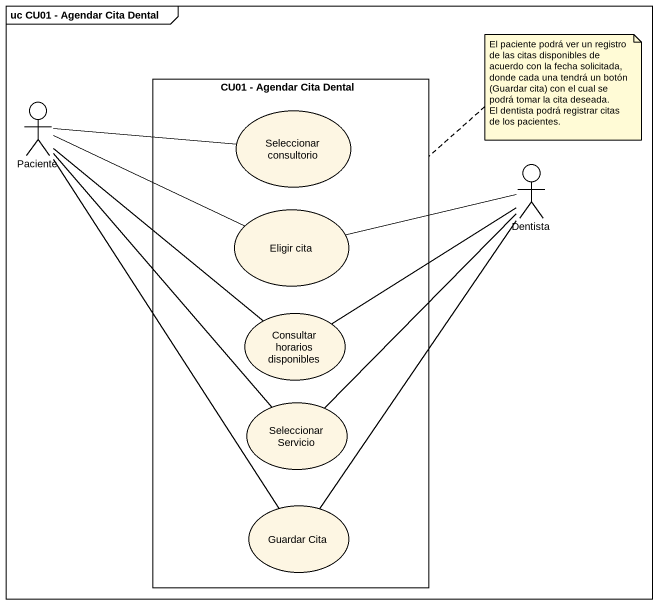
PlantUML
@startuml
mainframe uc CU01 - Agendar Cita Dental
rectangle "CU01 - Agendar Cita Dental" as CU01_Agendar_Cita_Dental {
  usecase "Seleccionar consultorio" as Seleccionar_consultorio
  usecase "Eligir cita" as Eligir_cita
  usecase "Consultar horarios disponibles" as Consultar_horarios
  usecase "Seleccionar Servicio" as Seleccionar_Servicio
  usecase "Guardar Cita" as Guardar_Cita
}
actor Paciente
actor Dentista
Paciente -right- Seleccionar_consultorio
Paciente -right- Eligir_cita
Paciente -- Consultar_horarios
Paciente -- Seleccionar_Servicio
Paciente -- Guardar_Cita
Dentista -left- Eligir_cita
Dentista -left- Consultar_horarios
Dentista -- Seleccionar_Servicio
Dentista -- Guardar_Cita
note top of CU01_Agendar_Cita_Dental
  El paciente podrá ver un registro de las citas disponibles de acuerdo con la fecha solicitada, donde cada una tendrá un botón (Guardar cita) con el cual se podrá tomar la cita deseada.
  El dentista podrá registrar citas de los pacientes.
end note
@enduml
